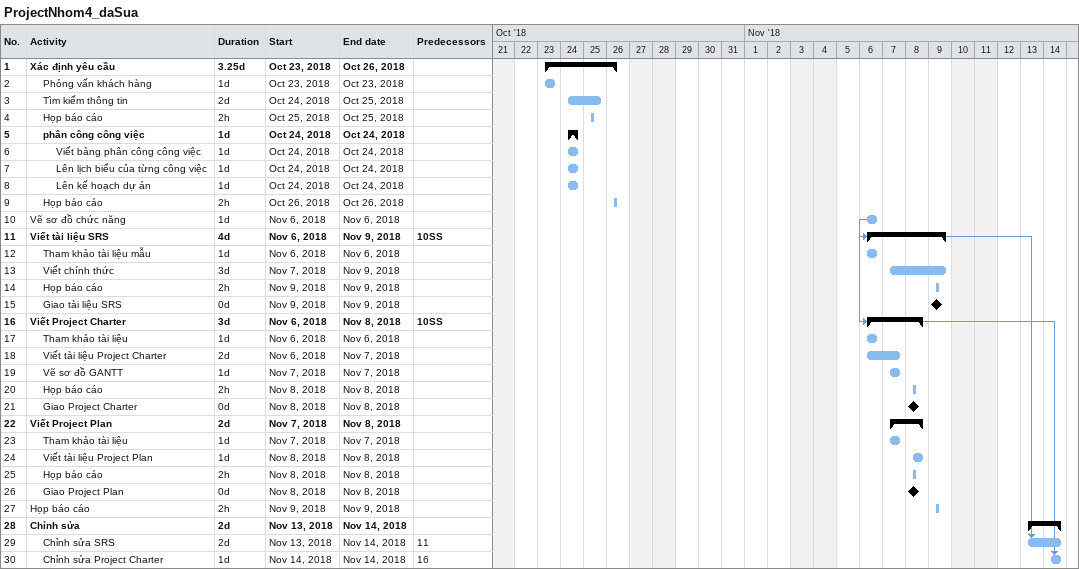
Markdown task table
ProjectNhom4_daSua

| ID | Level | Task | Duration | Start | Finish | Predecessors |
|---|---|---|---|---|---|---|
| 1 | 1 | **Xác định yêu cầu** | 3.25d | 2018-10-23 | 2018-10-26 |  |
| 2 | 2 | Phỏng vấn khách hàng | 1d | 2018-10-23 | 2018-10-23 |  |
| 3 | 2 | Tìm kiếm thông tin | 2d | 2018-10-24 | 2018-10-25 |  |
| 4 | 2 | Họp báo cáo | 2h | 2018-10-25 | 2018-10-25 |  |
| 5 | 2 | **phân công công việc** | 1d | 2018-10-24 | 2018-10-24 |  |
| 6 | 3 | Viết bảng phân công công việc | 1d | 2018-10-24 | 2018-10-24 |  |
| 7 | 3 | Lên lịch biểu của từng công việc | 1d | 2018-10-24 | 2018-10-24 |  |
| 8 | 3 | Lên kế hoạch dự án | 1d | 2018-10-24 | 2018-10-24 |  |
| 9 | 2 | Họp báo cáo | 2h | 2018-10-26 | 2018-10-26 |  |
| 10 | 1 | Vẽ sơ đồ chức năng | 1d | 2018-11-06 | 2018-11-06 |  |
| 11 | 1 | **Viết tài liệu SRS** | 4d | 2018-11-06 | 2018-11-09 | 10SS |
| 12 | 2 | Tham khảo tài liệu mẫu | 1d | 2018-11-06 | 2018-11-06 |  |
| 13 | 2 | Viết chính thức | 3d | 2018-11-07 | 2018-11-09 |  |
| 14 | 2 | Họp báo cáo | 2h | 2018-11-09 | 2018-11-09 |  |
| 15 | 2 | Giao tài liệu SRS | 0d | 2018-11-09 | 2018-11-09 |  |
| 16 | 1 | **Viết Project Charter** | 3d | 2018-11-06 | 2018-11-08 | 10SS |
| 17 | 2 | Tham khảo tài liệu | 1d | 2018-11-06 | 2018-11-06 |  |
| 18 | 2 | Viết tài liệu Project Charter | 2d | 2018-11-06 | 2018-11-07 |  |
| 19 | 2 | Vẽ sơ đồ GANTT | 1d | 2018-11-07 | 2018-11-07 |  |
| 20 | 2 | Họp báo cáo | 2h | 2018-11-08 | 2018-11-08 |  |
| 21 | 2 | Giao Project Charter | 0d | 2018-11-08 | 2018-11-08 |  |
| 22 | 1 | **Viết Project Plan** | 2d | 2018-11-07 | 2018-11-08 |  |
| 23 | 2 | Tham khảo tài liệu | 1d | 2018-11-07 | 2018-11-07 |  |
| 24 | 2 | Viết tài liệu Project Plan | 1d | 2018-11-08 | 2018-11-08 |  |
| 25 | 2 | Họp báo cáo | 2h | 2018-11-08 | 2018-11-08 |  |
| 26 | 2 | Giao Project Plan | 0d | 2018-11-08 | 2018-11-08 |  |
| 27 | 1 | Họp báo cáo | 2h | 2018-11-09 | 2018-11-09 |  |
| 28 | 1 | **Chỉnh sửa** | 2d | 2018-11-13 | 2018-11-14 |  |
| 29 | 2 | Chỉnh sửa SRS | 2d | 2018-11-13 | 2018-11-14 | 11 |
| 30 | 2 | Chỉnh sửa Project Charter | 1d | 2018-11-14 | 2018-11-14 | 16 |
